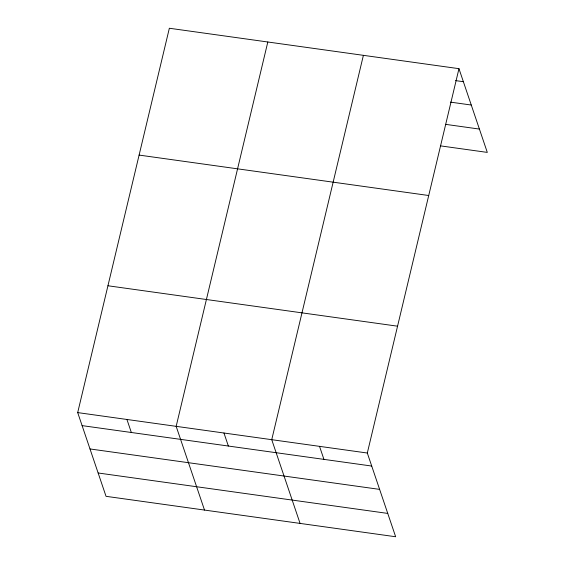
<?xml version="1.0" encoding="UTF-8"?>
<svg xmlns="http://www.w3.org/2000/svg" width="565" height="565" viewBox="0 0 565 565"><rect width="100%" height="100%" fill="white"/><g stroke="black" fill="none" stroke-linecap="round" stroke-linejoin="round"><path stroke-width="0.85" d="M458.964 68.676L367.314 453.024L395.648 536.75L106.036 496.324L77.695 412.598L169.352 28.25L458.964 68.676L487.305 152.402L440.389 145.855M267.817 41.994L176.167 426.342L204.509 510.068M363.394 55.335L271.737 439.683L300.079 523.409M455.552 80.611L463.371 81.699M450.418 102.124L471.267 105.034M445.524 124.342L479.402 129.074M139.103 155.085L428.715 195.511M107.943 285.763L397.555 326.189M77.695 412.598L367.314 453.024M82.109 425.622L371.721 466.047M90.005 448.949L379.616 489.382M98.141 472.99L387.752 513.416M319.522 446.35L323.936 459.373M223.952 433.009L228.359 446.032M126.934 419.47L131.341 432.493"/></g></svg>
